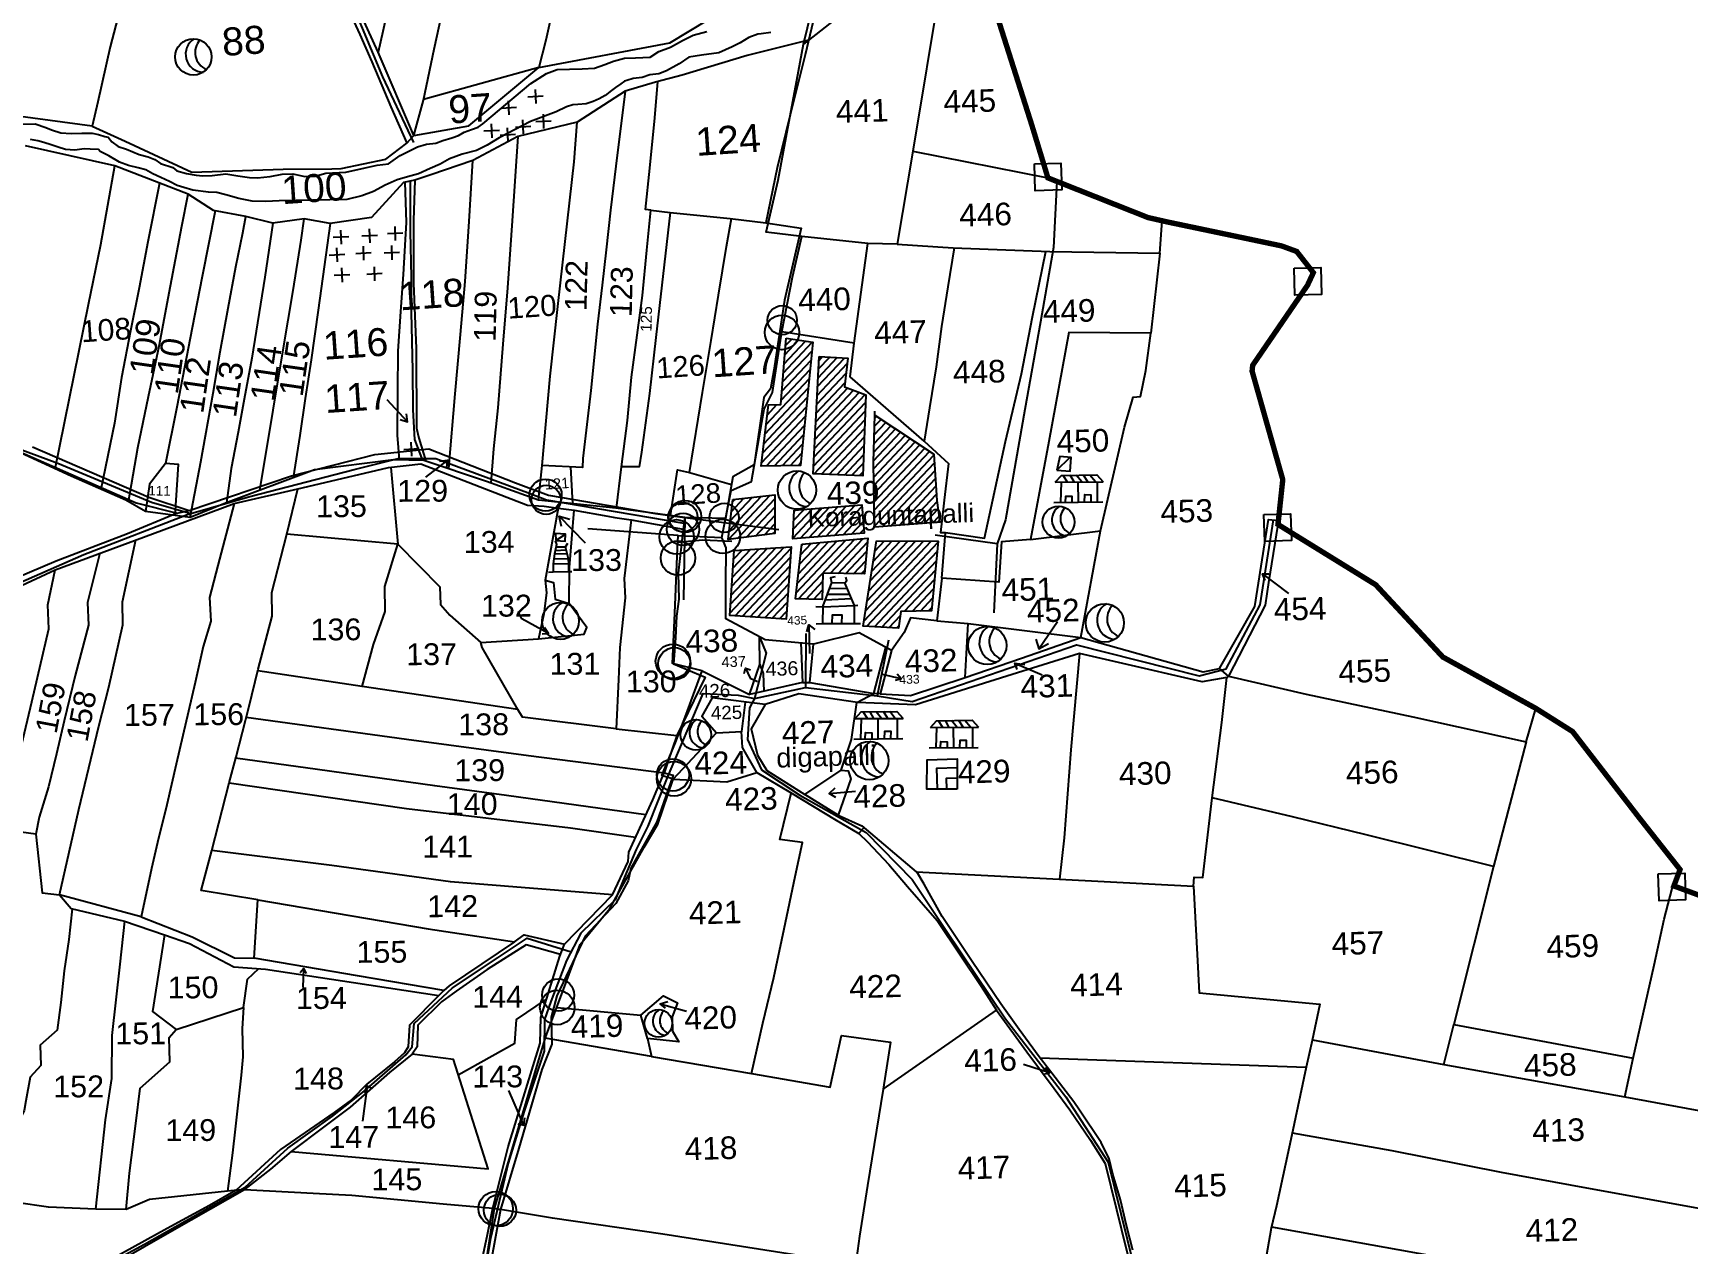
# Model space of a CAD drawing. Header units: inches. Extents: x 194782 to 246112, y 1600383 to 1614216.
# Drawn here: x 199426 to 200877, y 1611618 to 1612679 of the extents above; entities that cross this region are included whole.
import ezdxf

# ---------------------------------------------------------------- set-up
doc = ezdxf.new("R2010")
doc.units = ezdxf.units.IN
doc.header["$LTSCALE"] = 15
doc.header["$MEASUREMENT"] = 0
doc.linetypes.add('ACAD_ISO02W100', pattern=[15, 12, -3])
for name, color, linetype in [('BOUNDRY STONES', 240, 'Continuous'), ('PLOTS', 7, 'Continuous'), ('PLOTS NO', 7, 'Continuous'), ('ROADS', 1, 'Continuous'), ('STREAMS', 4, 'Continuous'), ('VILLAGE', 7, 'Continuous'), ('VILLAGE BOUNDAY', 5, 'Continuous'), ('VILLAGE BOUNDRY', 5, 'Continuous'), ('wells', 7, 'Continuous')]:
    doc.layers.add(name, color=color, linetype=linetype)
doc.styles.get("Standard").update_dxf_attribs({"font": 'arial.ttf'})
pattern_1 = [(46.685895, (164790.601, 1607822.275), (-3.64963484, 3.4409386), [])]

msp = doc.modelspace()

# ---------------------------------------------------------------- hatches: boundary and pattern name
at = {"layer": 'VILLAGE'}
h = msp.add_hatch(dxfattribs=at)
h.set_pattern_fill('ANSI31', color=30, scale=40.12771, angle=1.6859)
h.set_pattern_definition(pattern_1)
h.paths.add_polyline_path([(200085.9, 1612411.8), (200109.5, 1612408.2), (200098.5, 1612300.3), (200064, 1612299.7), (200070.6, 1612353.3), (200081.4, 1612353.6)])
h = msp.add_hatch(dxfattribs=at)
h.set_pattern_fill('ANSI31', color=30, scale=40.12771, angle=1.6859)
h.set_pattern_definition(pattern_1)
h.paths.add_polyline_path([(200115, 1612395.8), (200140.1, 1612394.2), (200137.2, 1612369.2), (200155.9, 1612362), (200153.1, 1612291.2), (200109.6, 1612292.9)])
h = msp.add_hatch(dxfattribs=at)
h.set_pattern_fill('ANSI31', color=30, scale=40.12771, angle=1.6859)
h.set_pattern_definition(pattern_1)
edge = h.paths.add_edge_path()
edge.add_line((200163.8, 1612344.2), (200215.5, 1612310.1))
edge.add_line((200215.5, 1612310.1), (200218.1, 1612269.5))
edge.add_line((200218.1, 1612269.5), (200220.6, 1612250.4))
edge.add_line((200220.6, 1612250.4), (200163.6, 1612246))
edge.add_line((200163.6, 1612246), (200162.6, 1612303))
edge.add_line((200162.6, 1612303), (200163.8, 1612344.2))
edge.add_line((200163.8, 1612344.2), (200163.8, 1612347.9))
h = msp.add_hatch(dxfattribs=at)
h.set_pattern_fill('ANSI31', color=30, scale=40.12771, angle=1.6859)
h.set_pattern_definition(pattern_1)
h.paths.add_polyline_path([(200039.2, 1612270.4), (200076.1, 1612274.5), (200076.1, 1612240.6), (200035.2, 1612235.2)])
h = msp.add_hatch(dxfattribs=at)
h.set_pattern_fill('ANSI31', color=30, scale=40.12771, angle=1.6859)
h.set_pattern_definition(pattern_1)
h.paths.add_polyline_path([(200092.9, 1612261), (200152.3, 1612265.8), (200154.3, 1612241), (200092, 1612235.9)])
h = msp.add_hatch(dxfattribs=at)
h.set_pattern_fill('ANSI31', color=30, scale=40.12771, angle=1.6859)
h.set_pattern_definition(pattern_1)
h.paths.add_polyline_path([(200040.5, 1612225.8), (200090.4, 1612229), (200086.1, 1612165.4), (200036.5, 1612168.8)])
h = msp.add_hatch(dxfattribs=at)
h.set_pattern_fill('ANSI31', color=30, scale=40.12771, angle=1.6859)
h.set_pattern_definition(pattern_1)
h.paths.add_polyline_path([(200099.7, 1612231.3), (200157.7, 1612236.4), (200154.7, 1612205.1), (200118.3, 1612205.9), (200117.7, 1612182.8), (200094.3, 1612183.3)])
h = msp.add_hatch(dxfattribs=at)
h.set_pattern_fill('ANSI31', color=30, scale=40.12771, angle=1.6859)
h.set_pattern_definition(pattern_1)
h.paths.add_polyline_path([(200165.2, 1612234.1), (200219.4, 1612233.7), (200213.3, 1612172.7), (200186.6, 1612172.3), (200184.4, 1612157.7), (200153.6, 1612159.4)])

# ---------------------------------------------------------------- linework, layer by layer
at = {"layer": 'BOUNDRY STONES', "color": 1}
for points in [[(200303.6, 1612564.5), (200326.9, 1612565.2), (200327.6, 1612541.7), (200304.3, 1612541)], [(200531.4, 1612473.1), (200554.7, 1612473.8), (200555.4, 1612450.2), (200532.1, 1612449.6)], [(200504.9, 1612257.1), (200528.3, 1612257.8), (200529, 1612234.3), (200505.6, 1612233.6)], [(200850.6, 1611942.2), (200873.9, 1611942.8), (200874.6, 1611919.3), (200851.3, 1611918.6)]]:
    msp.add_lwpolyline(points, close=True, dxfattribs=at)
at = {"layer": 'BOUNDRY STONES'}
msp.add_lwpolyline([(199997.2, 1612254.5), (199996, 1612182.3)], dxfattribs=at)
at = {"layer": 'BOUNDRY STONES', "color": 1}
for points in [[(199997.2, 1612254.5), (200079.6, 1612244)], [(199991.3, 1612238.7), (199912.1, 1612244.7)]]:
    msp.add_lwpolyline(points, dxfattribs=at)
for centre, radius in [((200082.3, 1612416.8), 15.1), ((199875.1, 1612274.2), 14.1), ((199997.3, 1612255.5), 14.1), ((199995.6, 1612244.2), 14.1), ((199990, 1612237.6), 15.1), ((200030.5, 1612238), 15.1), ((199991.1, 1612219.1), 15.1), ((199986.7, 1612128.6), 15.1), ((199988, 1612126.4), 14.1), ((199987.7, 1612025.5), 15.1), ((199986.8, 1612028.9), 14.1), ((199886.1, 1611836), 14.1), ((199885.3, 1611825.1), 15.1), ((199831.4, 1611648.7), 15.1), ((199835.1, 1611647.3), 14.1)]:
    msp.add_circle(centre, radius, dxfattribs=at)
at = {"layer": 'BOUNDRY STONES'}
for centre in [(200082.6, 1612427.6), (199875.6, 1612270.1), (199995.5, 1612254.8), (200031.6, 1612254.3)]:
    msp.add_circle(centre, 12.8, dxfattribs=at)
at = {"layer": 'PLOTS', "color": 0}
for points in [[(199797.6, 1612953.7), (199783.3, 1612893.1), (199761.6, 1612801.7), (199743.7, 1612731.4), (199728.3, 1612662.4)], [(199759.7, 1612589.4), (199768.1, 1612620.3), (199777.3, 1612665), (199788.9, 1612717.4), (199800.9, 1612771.7), (199811.5, 1612822.8), (199822, 1612879.1), (199828.4, 1612914.2), (199833, 1612939)], [(199559.7, 1612901.4), (199548.1, 1612863.3), (199536.9, 1612825.1), (199525.4, 1612786.1), (199514.3, 1612747.9), (199493.4, 1612667.3), (199482.7, 1612619.1), (199477.7, 1612597.6), (199414.7, 1612606), (199344.1, 1612615.2)], [(199916.2, 1612852.4), (199913.5, 1612845.5), (199903.4, 1612799.9), (199892.6, 1612750.8), (199875.4, 1612673.1), (199869.3, 1612649.1), (199768.2, 1612621)], [(200122.1, 1612753.5), (200191.4, 1612771.1), (200166.5, 1612721), (200101.1, 1612669.4)], [(199759.7, 1612589.4), (199807.8, 1612598), (199869.3, 1612649.1), (199984, 1612670.7), (200034.9, 1612701.5), (200070.8, 1612724.6), (200100.4, 1612741.7), (200124.6, 1612755.8)], [(199691.7, 1612722.7), (199712.2, 1612678), (199722.9, 1612653.9), (199739.3, 1612614.6), (199753.4, 1612582.6), (199759.7, 1612589.4), (199728.3, 1612662.4), (199709.7, 1612703.4)], [(200221.2, 1612722.1), (200197.2, 1612575.7), (200315.5, 1612552.3)], [(200105.6, 1612673.1), (200051.7, 1612659.7), (199994.9, 1612642.4), (199971.4, 1612636.1), (199945, 1612628.3), (199902.9, 1612601), (199850.8, 1612588.5), (199811.4, 1612567.5), (199774.5, 1612555.1), (199760.6, 1612550.4), (199750.6, 1612548.1), (199722.6, 1612517.6), (199686.2, 1612512.3), (199663.4, 1612516.5), (199636.1, 1612512.7), (199612.2, 1612518.5), (199584, 1612523.6), (199561.8, 1612538.1), (199535.9, 1612548), (199497.4, 1612563), (199419.2, 1612580.3)], [(199937.4, 1612262.7), (199941.8, 1612298.9), (199946.8, 1612339.7), (199950.5, 1612377.6), (199955.4, 1612414.4), (199960.1, 1612449.2), (199963.9, 1612488.9), (199967.4, 1612524.1), (199962.8, 1612524.5), (199966.5, 1612560.8), (199970.9, 1612604.8), (199973.6, 1612636.7)], [(199945, 1612628.3), (199936.7, 1612562.6), (199931.9, 1612524.1), (199928.3, 1612489.1), (199924.8, 1612458.3), (199920.6, 1612424.1), (199914.9, 1612365.9), (199907.8, 1612306.4), (199907.4, 1612298.5), (199872.2, 1612300.1)], [(199477.7, 1612597.6), (199506.5, 1612584.4), (199565.1, 1612557.4), (199644.9, 1612559.9), (199687.6, 1612560.1), (199696, 1612560.6), (199735.1, 1612568.7), (199753.4, 1612582.6)], [(199850.8, 1612588.5), (199845.7, 1612514.7), (199841.7, 1612455.8), (199837.6, 1612406.5), (199833.1, 1612350.8), (199829.4, 1612314.7), (199827, 1612284.8)], [(199869, 1612269.7), (199872.2, 1612300.1), (199879.2, 1612378.6), (199885.7, 1612439.6), (199892.3, 1612496.6), (199900.1, 1612566.3), (199902.9, 1612601)], [(200197.2, 1612575.7), (200183.3, 1612494.3), (200157.5, 1612494.9), (200099.9, 1612500.9)], [(199445.2, 1612297.2), (199474.5, 1612441.3), (199485.2, 1612493.8), (199497.4, 1612563)], [(199790.2, 1612297.4), (199795.9, 1612362.9), (199800.5, 1612415.1), (199804.6, 1612461.6), (199808.1, 1612514.1), (199811.4, 1612567.5)], [(199536.7, 1612547.7), (199526.4, 1612496.1), (199518.7, 1612456), (199511.3, 1612418.3), (199503.4, 1612377.3), (199497.1, 1612337.4), (199485.3, 1612279.2)], [(199747, 1612305), (199745.4, 1612326.7), (199745.7, 1612365.3), (199746, 1612400.3), (199748.3, 1612435.1), (199750.4, 1612467.5), (199752.4, 1612498.4), (199753.2, 1612513.3), (199752.1, 1612548.5)], [(199756.4, 1612549.5), (199756.4, 1612505), (199757.4, 1612465.2), (199757.3, 1612434.4), (199758.3, 1612383.6), (199758.8, 1612349), (199760.1, 1612323), (199767.1, 1612304.7)], [(199509.4, 1612268.3), (199517.7, 1612315.8), (199527, 1612360.8), (199536.3, 1612404.8), (199546.3, 1612457.7), (199556.1, 1612509.9), (199561.8, 1612538.1)], [(199585.5, 1612523.3), (199574, 1612465.7), (199565.3, 1612420.8), (199551.7, 1612351.2), (199542, 1612301.8), (199527.9, 1612283.7), (199524.3, 1612259.8)], [(199563.6, 1612254.6), (199572.8, 1612303.4), (199583.7, 1612363.6), (199589.7, 1612399.7), (199596.8, 1612438.1), (199603.5, 1612474.4), (199609.8, 1612504), (199612.4, 1612518.4)], [(199624.6, 1612278.4), (199636.3, 1612348.8), (199645.1, 1612401.5), (199653.8, 1612453.5), (199660.7, 1612497.7), (199663.4, 1612516.5)], [(199984.2, 1612522), (199971.9, 1612412.4), (199966.3, 1612363.2), (199959.1, 1612311.8), (199957.2, 1612299.1), (199941.8, 1612298.9)], [(199967.4, 1612524.1), (199984.2, 1612522), (200037, 1612516.7), (200068.3, 1612512.8)], [(200001.2, 1612294.1), (200012.8, 1612364.3), (200020.2, 1612409.8), (200026.8, 1612449.5), (200033.8, 1612492.1), (200038, 1612516.6)], [(199636.1, 1612512.7), (199629, 1612465.2), (199617.6, 1612394.3), (199610.9, 1612358.3), (199605.5, 1612329.4), (199599.6, 1612297.6), (199595.4, 1612267.5)], [(199686.2, 1612512.3), (199675.6, 1612436.4), (199669.5, 1612392.8), (199664.2, 1612358.8), (199659.8, 1612326.6), (199653.9, 1612289.4)], [(200183.3, 1612494.3), (200232.4, 1612490.9), (200317.1, 1612487.8), (200413.7, 1612486.3), (200415.8, 1612514.7)], [(200145.7, 1612407.5), (200157.5, 1612494.9)], [(200233.3, 1612490.9), (200227.8, 1612456.7), (200222.2, 1612422.1), (200217.5, 1612386.7), (200211.7, 1612350.8), (200206.9, 1612321.6), (200228.3, 1612301.9), (200224.6, 1612269.9), (200222.6, 1612251.7), (200221.4, 1612241.5), (200225.7, 1612241.5)], [(200300.3, 1612235.2), (200274.9, 1612233.3), (200272.5, 1612198), (200222.4, 1612201.4), (200225.7, 1612241.5), (200259.8, 1612236.4), (200278.3, 1612321.1), (200292.2, 1612380.6), (200302.1, 1612430.6), (200313.6, 1612487.9)], [(200413.7, 1612486.3), (200405.6, 1612416.3), (200333.8, 1612416.9), (200316.4, 1612321.2), (200300.3, 1612235.2), (200361.7, 1612242.8), (200382.5, 1612333.9), (200390.3, 1612360.1), (200396.6, 1612360.7), (200401.3, 1612383.4), (200405.6, 1612416.3)], [(200206.9, 1612321.6), (200142.1, 1612377.9), (200145.7, 1612407.5), (200082.3, 1612417.3)], [(198476.1, 1612288.6), (198545.9, 1612274.9), (198644.3, 1612273.6), (198730.2, 1612290.1), (198776, 1612302.1), (198786.2, 1612307.3), (198864.9, 1612337.4), (198896.2, 1612349.3), (198924.6, 1612348.6), (198986.7, 1612344.5), (199020.8, 1612342.3), (199058.5, 1612333.9), (199123.5, 1612350.7), (199161.3, 1612357.1), (199195.1, 1612359.8), (199207.8, 1612359.1), (199238.2, 1612357.5), (199350.4, 1612333.9), (199413.5, 1612312.3), (199516.1, 1612267.3), (199552, 1612258.3), (199562.6, 1612260.6)], [(199365.6, 1612171.8), (199445.3, 1612208.8), (199530.4, 1612240.3), (199602, 1612266.8), (199661.6, 1612280.6), (199737.4, 1612298.3), (199765.8, 1612301.5), (199859.2, 1612265.3), (199873.8, 1612264.5), (199886.1, 1612262.8), (199900.2, 1612260.9), (199929.7, 1612255.7), (199935.7, 1612254.7), (199950, 1612252.5), (199995.7, 1612244.5)], [(199550.4, 1612256.4), (199553.2, 1612301), (199542, 1612301.8)], [(199739.3, 1612298.5), (199745.7, 1612231.3), (199648.4, 1612239.9)], [(199897, 1612299), (199898.6, 1612266.7)], [(199984.7, 1612256.2), (199990.8, 1612296.5), (200001.2, 1612294.1), (200038.1, 1612283.6)], [(199520.5, 1611904.5), (199565.3, 1611887.1), (199602.4, 1611868.5), (199619.7, 1611868.3), (199622.8, 1611919.3), (199573.2, 1611927.6), (199582.4, 1611962.8), (199597.7, 1612021.9), (199603.7, 1612044.8), (199614.9, 1612088), (199623, 1612121.5), (199635.4, 1612168), (199635.2, 1612188.7), (199648.4, 1612239.9), (199658, 1612279.8)], [(199552, 1612258.3), (199508.5, 1612240.4), (199446.1, 1612216.4), (199397.2, 1612195.5), (199341.2, 1612170.1), (199341, 1612155), (199329.6, 1612147.2), (199304.3, 1612138.1), (199278.9, 1612125.4), (199244.9, 1612105.3), (199192.7, 1612089.4), (199167.3, 1612080.1), (199097, 1612053), (199052.3, 1612035)], [(199602, 1612266.8), (199587.7, 1612212.4), (199580.5, 1612184.6), (199581.6, 1612163.6), (199575, 1612141.6), (199567.9, 1612109.9), (199551.2, 1612038.4), (199543, 1612002.7), (199535, 1611969.8), (199529.5, 1611946.8), (199520.5, 1611904.5), (199449, 1611923.7)], [(199745.7, 1612231.3), (199782.3, 1612193.7), (199783.1, 1612178.4), (199791.3, 1612168.9), (199818.4, 1612144.9), (199869, 1612148.1), (199909, 1612152.3), (199911.2, 1612158.3), (199895.7, 1612179.1), (199896, 1612210.8), (199900.2, 1612260.9)], [(199886.1, 1612262.8), (199874.6, 1612199.7), (199876, 1612188.6), (199873.5, 1612170.1), (199869, 1612148.1)], [(199950, 1612252.5), (199943.9, 1612201), (199944.9, 1612184.2), (199940.1, 1612140.6), (199938.9, 1612112.6), (199937, 1612069.2), (199990.1, 1612063.4)], [(200218.1, 1612164.1), (200245.7, 1612161.6), (200344.5, 1612149.4), (200361.7, 1612242.8)], [(200344.5, 1612149.4), (200451.5, 1612119.3), (200465.9, 1612122.3), (200496.9, 1612176.5), (200508.8, 1612252.9), (200517.6, 1612252)], [(200517.2, 1612248.5), (200508.8, 1612197.7), (200506.1, 1612177.6), (200473.8, 1612115.4), (200465.9, 1612122.3)], [(199428.1, 1611977), (199433.9, 1611925.5), (199449, 1611923.7), (199465.8, 1611998.7), (199483.3, 1612071.6), (199492.1, 1612105.8), (199504.6, 1612160.6), (199504.3, 1612180.8), (199515.8, 1612234.9)], [(199850.7, 1612086.2), (199714.4, 1612106.5), (199724.3, 1612143.2), (199734.5, 1612172.1), (199734.3, 1612194), (199745.7, 1612231.3)], [(200222.4, 1612201.4), (200218.1, 1612164.1), (200194.9, 1612166.5), (200189.6, 1612153.8), (200178.3, 1612137.9), (200150, 1612153.6), (200110, 1612143.7), (200067.6, 1612147.4), (200033.2, 1612165.7), (200033.1, 1612195.5), (200033.5, 1612228), (200029.5, 1612237.1)], [(199484.2, 1612223.2), (199473.5, 1612180.1), (199474.5, 1612160.2), (199462.6, 1612116.2), (199453.1, 1612076.4), (199446.2, 1612047.3), (199439.4, 1612018.6), (199431.2, 1611991.9), (199428.1, 1611977), (199398.2, 1611981), (199402.7, 1612000.4)], [(199279.1, 1611985.1), (199402.7, 1612000.4), (199424.6, 1612093), (199439.7, 1612156.9), (199438.8, 1612178.1), (199445.3, 1612208.8)], [(199874.6, 1612199.7), (199881.9, 1612197.6), (199883.5, 1612182.9), (199895.7, 1612179.1)], [(200168.3, 1612099.9), (200195, 1612098.7), (200242.9, 1612114.4), (200245.7, 1612161.6)], [(199937, 1612069.2), (199855, 1612079.6), (199850.7, 1612086.2), (199819.5, 1612140.7), (199818.4, 1612144.9)], [(200012.4, 1612120.1), (200053.9, 1612099.3), (200063, 1612125.6), (200062.7, 1612150)], [(200099, 1612144.6), (200100.4, 1612110), (200053.9, 1612099.3)], [(200100.4, 1612110), (200106.9, 1612109.9), (200110, 1612143.7)], [(200106.9, 1612109.9), (200162.9, 1612100.4), (200173.5, 1612140.5)], [(200178.3, 1612137.9), (200168.3, 1612099.9), (200162.9, 1612100.4)], [(200242.9, 1612114.4), (200292.4, 1612131.4), (200344.5, 1612149.4)], [(200473.8, 1612115.4), (200472.4, 1612114.4), (200450.6, 1612110.5), (200377.3, 1612127.6), (200343.2, 1612135.5), (200279.6, 1612115.6), (200199.4, 1612090.5), (200148.6, 1612092.4), (200097.2, 1612100.1), (200067.7, 1612090.6), (200021.2, 1612096.6), (200012, 1612080.3), (200024.9, 1612065.7), (200047.1, 1612067), (200050.4, 1612092.8)], [(200063, 1612125.6), (200065.9, 1612117.8), (200066.3, 1612102.1)], [(200343.2, 1612135.5), (200335.5, 1612050.9), (200329.8, 1611973.7), (200325.7, 1611937.7)], [(199714.4, 1612106.5), (199622.7, 1612120.2)], [(200131.7, 1611993.6), (200152.3, 1611984.3), (200200.1, 1611944.1), (200325.7, 1611937.7), (200443.2, 1611931.5), (200443.7, 1611939.2), (200451.2, 1611939), (200459.4, 1612008.8), (200467.9, 1612074.9), (200472.4, 1612114.4)], [(200473.8, 1612115.4), (200542, 1612099.6), (200635.5, 1612079.8), (200734.7, 1612057.9), (200743.2, 1612087.3)], [(200067.7, 1612090.6), (200055.4, 1612069.3), (200061, 1612046.2), (200069, 1612032.8), (200102.3, 1612011.8), (200134.1, 1612033), (200143.2, 1612060), (200148.1, 1612092.4), (200162.9, 1612100.4)], [(199612.7, 1612079.5), (199753.1, 1612060.4), (199860, 1612045.9), (199979, 1612030.7)], [(199986.9, 1612025.1), (200034.1, 1612023), (200060.4, 1612031.1), (200047.8, 1612053), (200047, 1612067)], [(199986.9, 1612025.1), (200024.9, 1612065.7)], [(200734.7, 1612057.9), (200706.2, 1611948.8), (200594.5, 1611976.4), (200529.8, 1611992.3), (200459.4, 1612008.8)], [(199963, 1611994), (199840.8, 1612010.8), (199777.9, 1612019.4), (199675.2, 1612033.8), (199603.3, 1612043.5)], [(199597.7, 1612021.9), (199753.3, 1611999.5), (199897, 1611982.7), (199954, 1611974.5)], [(199806.7, 1611544.1), (199824.1, 1611626.2), (199829, 1611649.3), (199842.3, 1611702.9), (199856.9, 1611750.4), (199870.3, 1611793.7), (199870.8, 1611816.3), (199887.7, 1611870.2), (199891.6, 1611880.6), (199933.7, 1611923.7), (199947.4, 1611952.9), (199948, 1611961.3), (199969, 1612007.1), (199979, 1612030.7)], [(200060.4, 1612031.1), (200089.7, 1612013.4), (200130, 1611989.2), (200149.8, 1611977.6), (200154.2, 1611982.7)], [(200134.1, 1612033), (200140.5, 1612032.5), (200142.7, 1612025.5), (200131.7, 1611993.6), (200102.3, 1612011.8)], [(199968, 1611782.2), (200055.7, 1611767.2), (200065.7, 1611811.3), (200075.2, 1611851.3), (200084.2, 1611894.1), (200093.9, 1611939.8), (200100.3, 1611969.6), (200080.5, 1611972.3), (200090.4, 1612013)], [(200149.8, 1611977.6), (200157.3, 1611970.4), (200176.1, 1611950.5), (200192.5, 1611931.1), (200218.4, 1611901.2), (200238.5, 1611871.3), (200257, 1611843.7), (200270.3, 1611822.7), (200297.1, 1611786.2), (200320.9, 1611754), (200334.7, 1611735.4), (200352.8, 1611708.7), (200365.6, 1611688.4), (200375.5, 1611648.1), (200384.2, 1611613.6), (200394.2, 1611573.9), (200396.8, 1611561), (200443.3, 1611554.4), (200461.3, 1611552.8), (200492, 1611548.3), (200496.6, 1611550.9), (200498.3, 1611558)], [(199933.7, 1611923.7), (199791.8, 1611935.3), (199687.8, 1611949.5), (199582.4, 1611962.8)], [(200389.9, 1611612.3), (200384.5, 1611634.1), (200379, 1611656.5), (200372.4, 1611679), (200369.2, 1611692.5), (200362.2, 1611706.7), (200343.2, 1611735.2), (200338.1, 1611742.5), (200318.8, 1611767.5), (200307.7, 1611781.7), (200290.4, 1611805.8), (200274.2, 1611828.3), (200249.2, 1611865.3), (200222.9, 1611904.7), (200206.9, 1611933.1), (200200.7, 1611944.1)], [(200706.2, 1611948.8), (200671.5, 1611810.3), (200828.7, 1611780.6), (200839.3, 1611828.5), (200846.9, 1611862.3), (200855.9, 1611902.6), (200862.8, 1611929.4), (200864.3, 1611931.6)], [(199449, 1611923.7), (199459.2, 1611911.7), (199506, 1611900.8), (199540.9, 1611888.7), (199562.9, 1611881.1), (199601.8, 1611860.8), (199629.7, 1611858.8), (199706.6, 1611847.1), (199781.4, 1611835.7), (199785.8, 1611839.9)], [(200443.2, 1611931.5), (200446.4, 1611871.5), (200448.2, 1611837.9), (200553.9, 1611828.1), (200547.3, 1611796.1), (200541.9, 1611772.9), (200529.4, 1611713.3), (200515.9, 1611651.1), (200511.3, 1611631.6), (200498.3, 1611558)], [(199460.1, 1611911.5), (199457.2, 1611884.7), (199453.1, 1611857.3), (199450, 1611829.5), (199446.9, 1611805.2), (199431.9, 1611792), (199432.6, 1611774.3), (199423.2, 1611764.1), (199419.5, 1611743.3), (199418, 1611734.9), (199405.6, 1611709.1), (199391.5, 1611679.8), (199381.1, 1611658.4)], [(199622.8, 1611919.3), (199772.3, 1611894.1), (199847.8, 1611882.7), (199856.3, 1611888.7), (199891.6, 1611880.6)], [(199480.8, 1611648.2), (199489.2, 1611726.5), (199494.8, 1611762.8), (199495.2, 1611800.4), (199502.1, 1611863), (199506.2, 1611900.7)], [(199888.2, 1611871.4), (199858, 1611880.1), (199823.9, 1611858.3), (199796.8, 1611839.4), (199784, 1611830), (199763, 1611809.7), (199762.4, 1611790.6), (199758, 1611784.2), (199738.2, 1611768.2), (199721.1, 1611753), (199703.9, 1611737.6), (199681.7, 1611721), (199652.2, 1611698.8), (199633.9, 1611683.3), (199611.1, 1611665.4), (199596.2, 1611664.1), (199527.8, 1611656.8), (199507.5, 1611647.9), (199480.8, 1611648.2), (199439.2, 1611650.1), (199382.4, 1611658.2)], [(199540.9, 1611888.7), (199530.5, 1611821.5), (199551.1, 1611805.7), (199610.4, 1611825), (199613.8, 1611849.9), (199623.7, 1611859.2)], [(199847.8, 1611882.7), (199790.7, 1611844.1), (199785.8, 1611839.9), (199710.2, 1611852.8), (199619.7, 1611868.3)], [(199781.4, 1611835.7), (199755.7, 1611809.7), (199754.7, 1611790.5), (199751.3, 1611785.3), (199742.6, 1611777.3), (199718.3, 1611757.9), (199705, 1611744.2), (199689.8, 1611733), (199642.8, 1611700.6), (199603.7, 1611664.8), (199580.6, 1611651.6), (199543.3, 1611631.4), (199484.5, 1611599)], [(199885, 1611825.2), (199958.6, 1611818.3), (199978.5, 1611835.2), (199990.8, 1611829.1), (199986.2, 1611817), (199986.4, 1611804.3), (199991.9, 1611795.1), (199964.4, 1611798), (199958.6, 1611818.3)], [(199610.4, 1611825), (199609.2, 1611806.6), (199609.8, 1611781.8), (199608.3, 1611765.8), (199602.9, 1611718.4), (199600.5, 1611697.7), (199596.2, 1611664.1)], [(199798.6, 1611766), (199848.2, 1611793.7), (199849.7, 1611814.6), (199875.8, 1611832.3)], [(200055.7, 1611767.2), (200124.5, 1611755.1), (200134.6, 1611800.5), (200177.5, 1611794.6), (200171, 1611753.5), (200270.3, 1611822.7)], [(199507.5, 1611647.9), (199510.4, 1611679.9), (199515.9, 1611723.4), (199519.8, 1611754.3), (199545.6, 1611777.3), (199545.2, 1611798.9), (199551.1, 1611805.7)], [(200547.4, 1611796.6), (200662.7, 1611775.2), (200671.5, 1611810.3)], [(199964.4, 1611798), (199968, 1611782.2), (199874.8, 1611798.1)], [(199652.2, 1611698.8), (199824.9, 1611683.7), (199794.3, 1611779.5), (199758, 1611784.2)], [(200308.4, 1611780.8), (200541.9, 1611772.9)], [(200662.7, 1611775.2), (200821.2, 1611746.7), (200828.7, 1611780.6)], [(200171, 1611753.5), (200157.2, 1611669), (200150.3, 1611624.5), (200146.7, 1611598.8), (200091.5, 1611608.6), (199977.8, 1611626.3), (199881.3, 1611640.3), (199830.4, 1611649)], [(200821.2, 1611746.7), (201020.6, 1611710)], [(201005.5, 1611627.1), (200940.6, 1611638.9), (200865.3, 1611652.6), (200787.9, 1611666.7), (200713.2, 1611680.3), (200617.2, 1611699.5), (200529.8, 1611715)], [(199326.5, 1611502.2), (199340.3, 1611511.5), (199379.5, 1611534.9), (199414.4, 1611554.6), (199447.2, 1611572.1), (199474.2, 1611587.6), (199497.4, 1611600.8), (199549.5, 1611630.5), (199611.1, 1611665.4), (199671.4, 1611662.3), (199705.2, 1611660.6), (199785.3, 1611652.9), (199829, 1611649.3), (199835.7, 1611647.9)], [(200511.6, 1611632.9), (200622.3, 1611612.9), (200732.4, 1611593), (200820.7, 1611576.7), (200934.7, 1611554.6), (200990.4, 1611543.4)]]:
    msp.add_lwpolyline(points, dxfattribs=at)
at = {"layer": 'PLOTS'}
for points in [[(200118.9, 1612729.4), (200102.6, 1612660.2), (200089.4, 1612607.7), (200078.2, 1612561), (200068.3, 1612512.8), (200099.2, 1612508.3), (200084.6, 1612445), (200075.1, 1612383.6), (200072.3, 1612367.5), (200066.4, 1612359.8), (200058, 1612300.9), (200039.3, 1612290.3), (200032.9, 1612253.7), (199997.2, 1612254.5), (199936.6, 1612262.8), (199869, 1612269.7), (199823.3, 1612286.1), (199768.5, 1612304.7), (199741.8, 1612305), (199672.6, 1612296.4), (199594.6, 1612267.2), (199563.6, 1612254.6), (199524.3, 1612259.8), (199507, 1612269.7), (199459.1, 1612290.8), (199407.2, 1612314.7)], [(199425.3, 1612316.4), (199527.2, 1612272.3), (199562.6, 1612260.6), (199652.3, 1612291), (199725.5, 1612309.9), (199772.8, 1612314.8), (199848.8, 1612285.1), (199877.6, 1612274.2), (199971.4, 1612258.2), (199997.2, 1612254.5), (199995.7, 1612244.5), (199991.3, 1612205.8), (199991.9, 1612182.9), (199990, 1612168.2), (199989, 1612149.1), (199987.2, 1612126.2), (200015, 1612114.5), (199990.1, 1612063.4), (199982.3, 1612040.5), (199979, 1612030.7), (199986.9, 1612028.8), (199972.6, 1611987.7), (199949.7, 1611947.2), (199947.6, 1611936.1), (199936.6, 1611916.1), (199909.7, 1611887.7), (199885.1, 1611835.3), (199880, 1611816.5), (199880.6, 1611792.9), (199871.9, 1611770.6), (199851.6, 1611701.9), (199835.7, 1611647.9), (199827.5, 1611603.4)]]:
    msp.add_lwpolyline(points, dxfattribs=at)
at = {"layer": 'PLOTS NO', "color": 0}
for points in [[(199754, 1612338.4), (199736.2, 1612357.6)], [(199747.7, 1612340.5), (199754, 1612338.4), (199753.3, 1612345.5)], [(199789.1, 1612304.9), (199769.8, 1612289.9)], [(199782, 1612304.1), (199789.1, 1612304.9), (199788.3, 1612298.8)], [(199889.2, 1612246.6), (199887, 1612255.8), (199896.5, 1612253.2)], [(199887, 1612255.8), (199909.8, 1612232.3)], [(200506, 1612199.3), (200503.6, 1612205.2), (200509.1, 1612205.3)], [(200503.6, 1612205.2), (200526.4, 1612188)], [(199877.8, 1612152.9), (199854.4, 1612165.8), (199851, 1612172.1)], [(199872.1, 1612152.7), (199877.8, 1612152.9), (199874.2, 1612158.1)], [(200104.2, 1612154.5), (200105.9, 1612160.6), (200111.1, 1612156.3)], [(200105.9, 1612160.6), (200106.5, 1612135.5)], [(200307.4, 1612139.6), (200323.9, 1612163.5)], [(200305, 1612147.9), (200307.4, 1612139.6), (200316, 1612144.1)], [(200288.4, 1612121.4), (200286.4, 1612127), (200295.4, 1612125.8)], [(200286.4, 1612127), (200310.4, 1612116.6)], [(200049.3, 1612117.8), (200050.5, 1612122.4), (200054.9, 1612121.2)], [(200050.5, 1612122.4), (200054.5, 1612113.8), (200060.9, 1612110.9)], [(200186.7, 1612113.3), (200170.6, 1612116.9)], [(200181.9, 1612111.9), (200186.7, 1612113.3), (200183.4, 1612117.3)], [(200129.5, 1612009.2), (200123.7, 1612012.7), (200129, 1612017.6)], [(200123.7, 1612012.7), (200146.7, 1612014.7)], [(199659.9, 1611855.7), (199663, 1611859.3), (199665.3, 1611854.8)], [(199663, 1611859.3), (199662.2, 1611842.5)], [(199980.1, 1611824.4), (199975.5, 1611828.4), (199982.4, 1611830.3)], [(199975.5, 1611828.4), (199998.5, 1611821.9)], [(200316.8, 1611767.9), (200294.1, 1611775)], [(200312.8, 1611766.9), (200316.8, 1611767.9), (200313.2, 1611772.3)], [(199718.6, 1611756.3), (199714.5, 1611725.5)], [(199716.3, 1611750.3), (199718.6, 1611756.3), (199722.1, 1611754.6)], [(199855.9, 1611721.9), (199842.8, 1611752.2)], [(199850.7, 1611723.1), (199855.9, 1611721.9), (199856.8, 1611728.4)]]:
    msp.add_lwpolyline(points, dxfattribs=at)
at = {"layer": 'ROADS'}
for points in [[(199177.3, 1613193.3), (199196.4, 1613185.5), (199243, 1613173.8), (199263.4, 1613170.6), (199280.7, 1613166.1), (199400.4, 1613134.8), (199411.2, 1613131.8), (199461.3, 1613059.9), (199489.4, 1613028.3), (199521.7, 1612994.5), (199568.9, 1612926.9), (199615.8, 1612857), (199658.3, 1612788.7), (199681.1, 1612752.8), (199706.1, 1612703), (199732.1, 1612641), (199759.2, 1612583.3)], [(199760.6, 1612550.4), (199759.3, 1612514.8), (199759.2, 1612459.9), (199761.7, 1612402.7), (199761.8, 1612332.8), (199764, 1612324.1), (199770.2, 1612304.1)], [(199347.7, 1612338.9), (199447.5, 1612302.1), (199529.7, 1612268), (199564.1, 1612258.1), (199615.8, 1612273), (199707.2, 1612296.7), (199746, 1612306.2), (199779, 1612306.4), (199861.6, 1612275.5), (199875.8, 1612270.2), (199996.4, 1612249.5)], [(199564.1, 1612258.1), (199470.4, 1612222), (199356.8, 1612172.2), (199348.6, 1612153.3), (199306.1, 1612134.6), (199276.9, 1612119.8), (199242.2, 1612100.8), (199165.5, 1612076.1), (199080.4, 1612042.7), (199011.6, 1612013.6), (198980.8, 1612000.6), (198917, 1611973.5), (198842.5, 1611928), (198818.2, 1611914.1), (198779.5, 1611897.8), (198702.7, 1611870.7), (198628.2, 1611844.3), (198548.2, 1611816.8), (198491.2, 1611797.3), (198394, 1611753.4)], [(199982.9, 1612029.7), (199964.8, 1611983.9), (199954.5, 1611963.6), (199944.4, 1611939.4), (199936.1, 1611919.4), (199906.1, 1611890.1), (199893.5, 1611866.2), (199879.8, 1611830.4), (199874.2, 1611814.5), (199873.9, 1611786.8), (199856.2, 1611734.2), (199842.3, 1611688.5), (199826.8, 1611622.5), (199818.3, 1611572.7)], [(199008, 1611288.2), (199077.2, 1611327.7), (199089, 1611349.6), (199150, 1611389.3), (199237.6, 1611447.9), (199302.5, 1611488.9), (199335.9, 1611510.7), (199410.2, 1611554.1), (199461.4, 1611584), (199523.4, 1611617.7), (199585.9, 1611653), (199611.7, 1611667.6), (199649, 1611701.9), (199688.4, 1611729.9), (199716, 1611751.6), (199752.6, 1611783.6), (199758.1, 1611790.6), (199759.8, 1611811), (199793.4, 1611842.4), (199833.4, 1611868.8), (199858.9, 1611885.7), (199897.5, 1611873.8)]]:
    msp.add_lwpolyline(points, dxfattribs=at)
at = {"layer": 'ROADS', "color": 1}
for points in [[(200323.3, 1612549.2), (200320.5, 1612491.2), (200309, 1612426.2), (200295.4, 1612349.4), (200278.2, 1612252.4), (200271, 1612231.5), (200268.2, 1612171)], [(199982, 1612026.7), (200013.3, 1612100.4), (200044, 1612098.9), (200058.4, 1612095.8), (200103.1, 1612105.7), (200165.8, 1612098.2), (200196.4, 1612093.4), (200340.5, 1612142.9), (200448.1, 1612115.7), (200471.9, 1612121.8), (200501.7, 1612178.1), (200513.2, 1612252.5)], [(199991.1, 1612233.1), (200013, 1612234.9), (200038.3, 1612233.7)], [(200271, 1612231.5), (200216.7, 1612239)], [(200103.3, 1612153), (200103.1, 1612105.7)], [(200062.7, 1612150), (200068.6, 1612135.6), (200058.4, 1612095.8)], [(200175.6, 1612147.1), (200165.8, 1612098.2)], [(200058.4, 1612095.8), (200053.9, 1612087.8), (200052, 1612059.9), (200064.3, 1612033.4), (200098, 1612011.2), (200156.3, 1611978.6), (200196.4, 1611937.3), (200226.4, 1611892.6), (200278.3, 1611815.1), (200331.3, 1611746.8), (200368.3, 1611689.6), (200390.6, 1611599.4), (200398.8, 1611563.1), (200450.5, 1611555.9), (200493.2, 1611551.6), (200493.6, 1611555.9), (200594.5, 1611535.9), (200744.5, 1611508.5), (200874.8, 1611484.7), (200985.4, 1611464.5)]]:
    msp.add_lwpolyline(points, dxfattribs=at)
at = {"layer": 'STREAMS', "color": 4}
for points in [[(199416.4, 1612599.3), (199427.7, 1612599.7), (199437, 1612596.4), (199441.9, 1612594.5), (199450.1, 1612591.9), (199459.3, 1612591.3), (199468.4, 1612591.5), (199477.7, 1612591.5), (199483.1, 1612590.3), (199488.7, 1612588.7), (199491.5, 1612588), (199494.9, 1612583.8), (199500.3, 1612579.9), (199507.6, 1612577.5), (199518.9, 1612572.8), (199526.8, 1612570.6), (199532.4, 1612568.3), (199537.5, 1612564.8), (199548.2, 1612561.5), (199551.7, 1612558.4), (199560.3, 1612556), (199568.8, 1612554.8), (199574.6, 1612554), (199582.9, 1612554.5), (199594.8, 1612555.7), (199605.3, 1612554.1), (199615.4, 1612552.5), (199622.6, 1612552.3), (199633.6, 1612553.4), (199644.2, 1612555.6), (199653.6, 1612555.9), (199664.1, 1612553.4), (199673.2, 1612553.8), (199682.4, 1612556.4), (199694.2, 1612557.1), (199699.9, 1612557.4), (199716.9, 1612561), (199727.4, 1612563.5), (199737.3, 1612564.5), (199741.4, 1612567.4), (199747.7, 1612571.8), (199762.9, 1612579.5), (199770.8, 1612581.9), (199779, 1612582.7), (199785, 1612585), (199793, 1612587.5), (199798.8, 1612589.3), (199803.7, 1612592.4), (199810.2, 1612594.7), (199815.9, 1612596.8), (199820, 1612599.7), (199862.3, 1612635.1), (199875.9, 1612643.7), (199885.4, 1612647.4), (199896, 1612647.6), (199907.3, 1612647.8), (199918.1, 1612648.6), (199927, 1612651.6), (199934.6, 1612654.7), (199944.2, 1612657.1), (199953.9, 1612657.5), (199966.8, 1612658.1), (199974.5, 1612663.1), (199984.6, 1612667), (199995, 1612672.6), (200004.4, 1612677.3), (200016.4, 1612680.5)], [(200072.7, 1612679.7), (200064.2, 1612678.6), (200061.3, 1612678.3), (200053.4, 1612675.4), (200045.8, 1612670.8), (200038.8, 1612667.1), (200027.1, 1612662), (200011.7, 1612659.8), (200000.6, 1612658.2), (199992.2, 1612652.2), (199981, 1612646.1), (199974.4, 1612643.6), (199966.6, 1612642.5), (199959.8, 1612640.3), (199952, 1612639.4), (199946.4, 1612637.6), (199944.4, 1612637), (199941.1, 1612634.8), (199936.5, 1612631.5), (199932.8, 1612628.9), (199927.3, 1612624.6), (199922.1, 1612621.7), (199916.8, 1612619.2), (199910.8, 1612617.2), (199903.3, 1612616.7), (199899, 1612616.4), (199893.5, 1612614.5), (199884.4, 1612610.2), (199862, 1612601.8), (199834.3, 1612587.4), (199823.9, 1612581), (199814.4, 1612576.2), (199801.9, 1612573), (199791, 1612568.9), (199782.6, 1612564.2), (199774, 1612560.4), (199763.8, 1612555.8), (199754, 1612553.1), (199745, 1612550.6), (199734.4, 1612546), (199724.3, 1612540.3), (199713.9, 1612536.5), (199700.8, 1612533.3), (199641.4, 1612532.2), (199629.9, 1612531.7), (199617.9, 1612531.8), (199606.3, 1612534.3), (199594.7, 1612537.5), (199586.9, 1612539.6), (199579.5, 1612539.7), (199565.9, 1612541.6), (199557.9, 1612544), (199552.2, 1612545.7), (199545.4, 1612549.1), (199537.8, 1612552.6), (199530.8, 1612555.8), (199524.5, 1612559.4), (199518, 1612561.2), (199509.5, 1612563.2), (199501.7, 1612566), (199492.1, 1612571.7), (199484.7, 1612575.3), (199483.1, 1612577.3), (199475.8, 1612577.6), (199470.6, 1612577.9), (199462.4, 1612576.5), (199454.1, 1612577.1), (199447.9, 1612579.1), (199441.6, 1612581.3), (199435.1, 1612583.3), (199430, 1612584.9), (199423.5, 1612586)]]:
    msp.add_lwpolyline(points, dxfattribs=at)
at = {"layer": 'VILLAGE', "color": 5}
for points in [[(199842.3, 1612619.8), (199842.8, 1612607.5)], [(199859.6, 1612623.4), (199873.1, 1612624.2)], [(199866, 1612629.8), (199866.5, 1612617.5)], [(199836, 1612613.5), (199849.5, 1612614.2)], [(199854.9, 1612603.1), (199855.4, 1612590.9)], [(199866.6, 1612601.7), (199880.1, 1612602.4)], [(199872.9, 1612608), (199873.4, 1612595.7)], [(199821.1, 1612593.4), (199834.6, 1612594.2)], [(199827.4, 1612599.7), (199827.9, 1612587.5)], [(199835.2, 1612589.8), (199848.7, 1612590.5)], [(199841.5, 1612596.1), (199842, 1612583.8)], [(199848.6, 1612596.8), (199862.1, 1612597.6)], [(199689, 1612500.2), (199702.5, 1612500.9)], [(199695.4, 1612506.5), (199695.9, 1612494.2)], [(199714.1, 1612501.4), (199727.6, 1612502.1)], [(199720.5, 1612507.7), (199721, 1612495.4)], [(199736.5, 1612503.4), (199749.9, 1612504.2)], [(199742.8, 1612509.7), (199743.3, 1612497.5)], [(199691.9, 1612490.9), (199692.4, 1612478.6)], [(199708.7, 1612486.1), (199722.2, 1612486.8)], [(199715.1, 1612492.4), (199715.6, 1612480.1)], [(199733.6, 1612486.6), (199747, 1612487.3)], [(199739.9, 1612492.9), (199740.4, 1612480.6)], [(199685.5, 1612484.5), (199699, 1612485.3)], [(199696.3, 1612473.3), (199696.8, 1612461)], [(199724.7, 1612474.4), (199725.2, 1612462.1)], [(199689.9, 1612466.9), (199703.4, 1612467.7)], [(199718.4, 1612468), (199731.9, 1612468.8)], [(199750.8, 1612314.3), (199764.3, 1612315)], [(199757.1, 1612320.6), (199757.6, 1612308.3)], [(200322, 1612285.7), (200327.3, 1612291.5), (200358.5, 1612291.9), (200363.9, 1612285.9)], [(200322, 1612285.7), (200363.9, 1612285.9)], [(200327.2, 1612285.7), (200326.5, 1612267.8)], [(200332.7, 1612285.7), (200329, 1612291.5)], [(200338.4, 1612285.8), (200335.1, 1612291.6)], [(200345.2, 1612285.8), (200340.3, 1612291.7)], [(200342.2, 1612268), (200342.1, 1612285.8)], [(200350.6, 1612285.8), (200346.8, 1612291.8)], [(200357.1, 1612285.9), (200352.2, 1612291.8)], [(200359, 1612268.2), (200358.9, 1612285.9)], [(200320.8, 1612267.7), (200363.7, 1612268.3)], [(200330.8, 1612267.8), (200331.1, 1612273.4), (200336.4, 1612273.2), (200336.5, 1612267.9)], [(200347.7, 1612268.1), (200347.8, 1612274.7), (200353.2, 1612274.6), (200353, 1612268.1)], [(199883.5, 1612234.2), (199884.8, 1612231), (199882.9, 1612222.7), (199881.8, 1612214), (199881.8, 1612206.9)], [(199883.6, 1612225.6), (199893.2, 1612226.2)], [(199884.3, 1612228.8), (199892.5, 1612229)], [(199895.4, 1612207.2), (199895.5, 1612214.8), (199895, 1612219.6), (199892.5, 1612229), (199894.6, 1612232.1)], [(199881.8, 1612214), (199895.5, 1612214.4)], [(199882.4, 1612218.4), (199895.1, 1612218.7)], [(199882.9, 1612222.7), (199894.1, 1612222.9)], [(199877.7, 1612206.6), (199881.8, 1612206.9), (199895.4, 1612207.2), (199898.2, 1612207.3)], [(200129, 1612202.6), (200125, 1612201.8), (200125.9, 1612197.6), (200118.3, 1612177.3), (200118, 1612161.8)], [(200125.9, 1612197.6), (200137.4, 1612197.4)], [(200145.9, 1612161.6), (200146, 1612177.5), (200137.4, 1612197.4), (200139.1, 1612199.5), (200138.4, 1612202.3)], [(200120.2, 1612182.5), (200143.3, 1612183.7)], [(200122.1, 1612187.5), (200141.7, 1612187.4)], [(200123.9, 1612192.3), (200139.5, 1612192.5)], [(200112, 1612176.5), (200118.3, 1612176.4), (200146, 1612177.5), (200148.9, 1612177.6)], [(200126.4, 1612161.7), (200126.5, 1612169.4), (200134.7, 1612169.2), (200134.6, 1612161.7)], [(200112.2, 1612161.3), (200118, 1612161.8), (200145.9, 1612161.6), (200151.2, 1612161.6)], [(200146.6, 1612078.4), (200151.9, 1612084.2), (200183.1, 1612084.6), (200188.5, 1612078.5)], [(200157.3, 1612078.4), (200153.6, 1612084.2)], [(200163, 1612078.4), (200159.7, 1612084.3)], [(200169.7, 1612078.5), (200164.9, 1612084.3)], [(200175.2, 1612078.5), (200171.4, 1612084.4)], [(200181.6, 1612078.5), (200176.8, 1612084.5)], [(200146.6, 1612078.4), (200188.5, 1612078.5)], [(200151.7, 1612078.4), (200151.1, 1612060.4)], [(200155.4, 1612060.5), (200155.7, 1612066.1), (200161, 1612065.8), (200161.1, 1612060.6)], [(200166.8, 1612060.7), (200166.7, 1612078.4)], [(200172.3, 1612060.7), (200172.4, 1612067.3), (200177.7, 1612067.2), (200177.6, 1612060.8)], [(200183.6, 1612060.9), (200183.5, 1612078.5)], [(200212.7, 1612070.6), (200217.9, 1612076.4), (200249.1, 1612076.8), (200254.6, 1612070.7)], [(200212.7, 1612070.6), (200254.6, 1612070.7)], [(200217.8, 1612070.6), (200217.1, 1612052.6)], [(200223.3, 1612070.6), (200219.7, 1612076.4)], [(200229, 1612070.6), (200225.8, 1612076.5)], [(200235.8, 1612070.6), (200230.9, 1612076.5)], [(200232.9, 1612052.8), (200232.8, 1612070.6)], [(200241.2, 1612070.7), (200237.4, 1612076.6)], [(200247.7, 1612070.7), (200242.8, 1612076.7)], [(200249.7, 1612053.1), (200249.6, 1612070.7)], [(200145.4, 1612060.4), (200188.2, 1612060.9)], [(200211.4, 1612052.6), (200254.3, 1612053.1)], [(200221.4, 1612052.7), (200221.7, 1612058.3), (200227.1, 1612058), (200227.1, 1612052.8)], [(200238.3, 1612052.9), (200238.5, 1612059.5), (200243.8, 1612059.4), (200243.7, 1612053)]]:
    msp.add_lwpolyline(points, dxfattribs=at)
at = {"layer": 'VILLAGE', "color": 30}
for points in [[(200085.9, 1612411.8), (200109.5, 1612408.2), (200098.5, 1612300.3), (200064, 1612299.7), (200070.6, 1612353.3), (200081.4, 1612353.6), (200085.9, 1612411.8)], [(200115, 1612395.8), (200140.1, 1612394.2), (200137.2, 1612369.2), (200155.9, 1612362), (200153.1, 1612291.2), (200109.6, 1612292.9), (200115, 1612395.8)], [(200163.8, 1612344.2), (200215.5, 1612310.1), (200218.1, 1612269.5), (200220.6, 1612250.4), (200163.6, 1612246), (200162.6, 1612303), (200163.8, 1612344.2), (200163.8, 1612347.9)], [(200323.3, 1612296.1), (200334.9, 1612295.1), (200336, 1612307.1), (200326, 1612308), (200323.3, 1612296.1)], [(200323.3, 1612296.1), (200334.8, 1612307.2)], [(200039.2, 1612270.4), (200076.1, 1612274.5), (200076.1, 1612240.6), (200035.2, 1612235.2), (200039.2, 1612270.4)], [(200092.9, 1612261), (200152.3, 1612265.8), (200154.3, 1612241), (200092, 1612235.9), (200092.9, 1612261)], [(199884, 1612234.3), (199892.3, 1612233.8), (199892.5, 1612240.1), (199883.9, 1612240.6), (199884, 1612234.3)], [(199884, 1612234.3), (199892.5, 1612240.1)], [(200040.5, 1612225.8), (200090.4, 1612229), (200086.1, 1612165.4), (200036.5, 1612168.8), (200040.5, 1612225.8)], [(200099.7, 1612231.3), (200157.7, 1612236.4), (200154.7, 1612205.1), (200118.3, 1612205.9), (200117.7, 1612182.8), (200094.3, 1612183.3), (200099.7, 1612231.3)], [(200165.2, 1612234.1), (200219.4, 1612233.7), (200213.3, 1612172.7), (200186.6, 1612172.3), (200184.4, 1612157.7), (200153.6, 1612159.4), (200165.2, 1612234.1)]]:
    msp.add_lwpolyline(points, dxfattribs=at)
at = {"layer": 'VILLAGE BOUNDAY', "linetype": 'ACAD_ISO02W100', "ltscale": 0.2}
msp.add_lwpolyline([(200269.4, 1612699.1, 4.72, 4.72, 0), (200301.1, 1612599.5, 4.72, 4.72, 0), (200315.5, 1612552.3, 4.72, 4.72, 0), (200403.3, 1612517.5, 4.72, 4.72, 0), (200420.5, 1612513.6, 4.72, 4.72, 0), (200486.4, 1612499.8, 4.72, 4.72, 0), (200520.2, 1612492.7, 4.72, 4.72, 0), (200533.6, 1612487.8, 4.72, 4.72, 0), (200548.2, 1612469.2, 4.72, 4.72, 0), (200543.1, 1612458.2, 4.72, 4.72, 0), (200495, 1612388, 4.72, 4.72, 0), (200494.5, 1612382.9, 4.72, 4.72, 0), (200521.4, 1612287.8, 4.72, 4.72, 0), (200517.2, 1612248.5, 4.72, 4.72, 0), (200602.9, 1612195.6, 4.72, 4.72, 0), (200661.7, 1612132.3, 4.72, 4.72, 0), (200743.2, 1612087.3, 4.72, 4.72, 0), (200775.5, 1612066.9, 4.72, 4.72, 0), (200833.4, 1611992, 4.72, 4.72, 0), (200869.7, 1611946, 4.72, 4.72, 0), (200864.3, 1611931.6, 4.72, 4.72, 0), (200991.1, 1611885, 4.72, 4.72, 0)], format="xyseb", dxfattribs=at)
at = {"layer": 'VILLAGE BOUNDRY', "color": 6}
msp.add_lwpolyline([(199819.4, 1611579.2), (199826.5, 1611624.3), (199830.4, 1611649), (199844.8, 1611697.8), (199860.7, 1611750.8), (199875.2, 1611799.5), (199889.9, 1611838.4), (199905.4, 1611880.3), (199931.4, 1611911.7), (199961.4, 1611965.6), (199973.6, 1611985.7), (199986.9, 1612025.1), (199977.1, 1612028.4), (199988.9, 1612057.5), (199998.3, 1612081.8), (200012.4, 1612120.1), (199986.5, 1612126.6), (199988.4, 1612170.8), (199990.9, 1612227.6), (199991.3, 1612238.7), (200029.5, 1612237.1), (200037.8, 1612278.3), (200055.6, 1612286.2), (200064.8, 1612338.3), (200066.7, 1612349.5), (200073.9, 1612364.1), (200082.3, 1612417.3), (200091.6, 1612465.4), (200099.9, 1612500.9), (200068.4, 1612504.7), (200079, 1612550.4), (200086, 1612587.9), (200096.7, 1612645.7), (200101.1, 1612669.4), (200118.6, 1612740.2)], dxfattribs=at)
at = {"layer": 'wells', "color": 7}
for points in [[(200235.9, 1612016.4), (200209.4, 1612016.5), (200209.7, 1612042.2), (200235.8, 1612043)], [(200235.9, 1612016.4), (200218.6, 1612016.5), (200218.1, 1612034.9), (200235.9, 1612035.4)], [(200235.9, 1612016.4), (200226.8, 1612016.5), (200226.5, 1612026.1), (200235.9, 1612026.3)]]:
    msp.add_lwpolyline(points, close=True, dxfattribs=at)
at = {"layer": 'wells'}
for centre, radius in [((199566.3, 1612658.3), 15.9), ((200095.5, 1612278.6), 16.8), ((200324.8, 1612250.6), 14), ((199888.2, 1612163.9), 16.2), ((200365.4, 1612162.2), 16.8), ((200262.3, 1612142.4), 16.8), ((200006.8, 1612064.1), 13.4), ((200158.9, 1612041.5), 16.8), ((199974, 1611811.2), 12.1)]:
    msp.add_circle(centre, radius, dxfattribs=at)
for centre, radius, start, end in [((199575.5, 1612660.8), 16, 122.4278, 267.7461), ((199583.7, 1612662.2), 15.9, 136.3664, 248.6058), ((200105.4, 1612280.9), 16.8, 120.2343, 265.5526), ((200114.1, 1612282.1), 16.7, 134.1729, 246.4123), ((200333, 1612252.5), 14, 120.2343, 265.5526), ((200340.3, 1612253.5), 13.9, 134.1729, 246.4123), ((199897.7, 1612165.9), 16.2, 118.8273, 264.1457), ((199906.1, 1612166.8), 16.1, 132.7659, 245.0054), ((200375.3, 1612164.5), 16.8, 120.2343, 265.5526), ((200384, 1612165.7), 16.7, 134.1729, 246.4123), ((200272.1, 1612144.7), 16.8, 120.2343, 265.5526), ((200280.8, 1612145.9), 16.7, 134.1729, 246.4123), ((200014.6, 1612066), 13.4, 120.2343, 265.5526), ((200021.6, 1612066.9), 13.3, 134.1729, 246.4123), ((200168.7, 1612043.9), 16.8, 120.2343, 265.5526), ((200177.4, 1612045), 16.7, 134.1729, 246.4123), ((199981.1, 1611812.9), 12.1, 120.2343, 265.5526), ((199987.3, 1611813.7), 12.1, 134.1729, 246.4123)]:
    msp.add_arc(centre, radius, start, end, dxfattribs=at)

# ---------------------------------------------------------------- texts
at = {"layer": 'PLOTS NO', "color": 0}
for s, height, rotation, p in [('88', 24.54, 3.8794, (199592.2, 1612659.1)), ('97', 24.54, 3.8794, (199790.8, 1612599.8)), ('441', 19.82, 1.6859, (200129.9, 1612600.5)), ('445', 19.82, 1.6859, (200224.2, 1612609.1)), ('124', 24.54, 3.8794, (200007.4, 1612571.5)), ('100', 24.54, 3.8794, (199644.3, 1612529.2)), ('446', 19.82, 1.6859, (200238, 1612509.6)), ('122', 19.14, 88.6776, (199911, 1612435.4)), ('123', 19.14, 88.6776, (199950.6, 1612430)), ('118', 24.54, 3.8794, (199747.5, 1612436.1)), ('119', 19.14, 88.6776, (199831.3, 1612408.5)), ('120', 18.5, 3.8794, (199842.3, 1612428.8)), ('440', 19.82, 1.6859, (200096.8, 1612435.2)), ('449', 19.82, 1.6859, (200311.3, 1612425.1)), ('108', 18.97, 3.8794, (199468.3, 1612408.1)), ('109', 21.03, 81.7807, (199530.9, 1612378.7)), ('125', 9.62, 88.6776, (199967.9, 1612417.3)), ('116', 24.54, 3.8794, (199680.8, 1612392.8)), ('447', 19.82, 1.6859, (200163.4, 1612406.5)), ('110', 21.03, 81.7807, (199552.6, 1612361.8)), ('114', 21.03, 81.7807, (199636.9, 1612355.5)), ('115', 21.03, 81.7807, (199662, 1612359.7)), ('127', 24.54, 3.8794, (200021.5, 1612377.4)), ('112', 21.03, 81.7807, (199574.9, 1612345)), ('113', 21.03, 81.7807, (199603.6, 1612341.4)), ('126', 18.25, 3.8794, (199972.8, 1612376.4)), ('448', 19.82, 1.6859, (200232.5, 1612371.8)), ('117', 24.54, 3.8794, (199682.1, 1612346.1)), ('450', 19.82, 1.6859, (200323.4, 1612311.2)), ('129', 19.12, 0.279, (199745.1, 1612268.3)), ('121', 9.22, 3.8794, (199874.7, 1612279)), ('128', 17.18, 3.8794, (199989.4, 1612265.2)), ('439', 19.82, 1.6859, (200121.9, 1612265.6)), ('111', 8.39, 359.0795, (199526.8, 1612274)), ('135', 19.12, 0.279, (199673.9, 1612254.8)), ('453', 19.82, 1.6859, (200414.4, 1612249.7)), ('Koraguntapalli', 16.358, 1.6859, (200105, 1612246.3)), ('134', 19.12, 0.279, (199803.4, 1612223.5)), ('133', 19.12, 0.279, (199897.5, 1612207.6)), ('451', 19.82, 1.6859, (200275.1, 1612181)), ('132', 19.12, 0.279, (199818.5, 1612167.6)), ('452', 19.82, 1.6859, (200297.4, 1612162.4)), ('454', 19.82, 1.6859, (200513.8, 1612163.9)), ('435', 7.46, 1.6859, (200087.1, 1612160.5)), ('136', 19.12, 0.279, (199669.1, 1612146.8)), ('438', 19.82, 1.6859, (199998, 1612135.8)), ('137', 19.12, 0.279, (199752.9, 1612125.1)), ('432', 19.82, 1.6859, (200190.3, 1612118.5)), ('131', 19.12, 0.279, (199878.6, 1612116.7)), ('437', 9.22, 1.6859, (200029.4, 1612123.3)), ('436', 12.3, 1.6859, (200068.2, 1612115.6)), ('434', 19.82, 1.6859, (200116.4, 1612113.8)), ('455', 19.82, 1.6859, (200570.4, 1612109.4)), ('159', 19.12, 79.3835, (199446.3, 1612064.2)), ('130', 19.12, 0.279, (199945.5, 1612101.2)), ('426', 11.77, 1.6859, (200009.7, 1612096.5)), ('433', 7.67, 1.6859, (200185.3, 1612108.6)), ('431', 19.82, 1.6859, (200291.8, 1612096.3)), ('158', 19.12, 79.3835, (199473.4, 1612057)), ('157', 19.12, 0.279, (199505.5, 1612071.9)), ('156', 19.12, 0.279, (199566.3, 1612072.5)), ('138', 19.12, 0.279, (199798.6, 1612063.6)), ('425', 11.77, 1.6859, (200020.2, 1612077.3)), ('427', 19.82, 1.6859, (200082.5, 1612055.6)), ('digapalli', 17.08, 1.6859, (200077.6, 1612035.3)), ('139', 19.12, 0.279, (199795.1, 1612023.4)), ('424', 19.82, 1.6859, (200005.8, 1612028.9)), ('429', 19.82, 1.6859, (200236.8, 1612021.3)), ('430', 19.82, 1.6859, (200378, 1612019.7)), ('456', 19.82, 1.6859, (200577, 1612020.5)), ('140', 19.12, 0.279, (199788.5, 1611993.7)), ('423', 19.82, 1.6859, (200032.7, 1611997.3)), ('428', 19.82, 1.6859, (200145.2, 1611999.9)), ('141', 19.12, 0.279, (199767, 1611956.4)), ('142', 19.12, 0.279, (199771.4, 1611904.2)), ('421', 19.82, 1.6859, (200001, 1611897.7)), ('457', 19.82, 1.6859, (200564.5, 1611870.9)), ('155', 19.12, 0.279, (199709.4, 1611864.2)), ('459', 19.82, 1.6859, (200752.8, 1611868.3)), ('150', 19.12, 0.279, (199543.8, 1611833)), ('422', 19.82, 1.6859, (200141.6, 1611833)), ('414', 19.82, 1.6859, (200335.2, 1611834.6)), ('154', 19.12, 0.279, (199656.3, 1611823.7)), ('144', 19.12, 0.279, (199810.8, 1611824.8)), ('419', 19.82, 1.6859, (199897.4, 1611798.2)), ('420', 19.82, 1.6859, (199997, 1611805.5)), ('151', 19.12, 0.279, (199497.9, 1611792.7)), ('416', 19.82, 1.6859, (200242.4, 1611768.4)), ('458', 19.82, 1.6859, (200733.1, 1611764.1)), ('152', 19.12, 0.279, (199443.5, 1611746.2)), ('148', 19.12, 0.279, (199653.8, 1611753.1)), ('143', 19.12, 0.279, (199810.9, 1611754.9)), ('146', 19.12, 0.279, (199734.7, 1611719)), ('149', 19.12, 0.279, (199541.8, 1611707.9)), ('147', 19.12, 0.279, (199684.7, 1611701.9)), ('413', 19.82, 1.6859, (200740.4, 1611706.9)), ('418', 19.82, 1.6859, (199997.3, 1611691.1)), ('417', 19.82, 1.6859, (200236.7, 1611674.2)), ('145', 19.12, 0.279, (199722.5, 1611664.7)), ('415', 19.82, 1.6859, (200426.4, 1611658.4)), ('412', 19.82, 1.6859, (200734.5, 1611619.4))]:
    msp.add_text(s, height=height, rotation=rotation, dxfattribs=at).set_placement(p)

doc.saveas('drawing.dxf')
